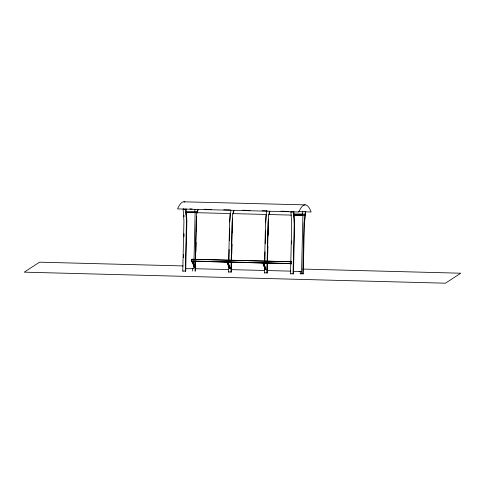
<?xml version="1.0" encoding="UTF-8"?>
<svg xmlns="http://www.w3.org/2000/svg" width="485" height="485" viewBox="0 0 485 485"><rect width="100%" height="100%" fill="white"/><g stroke="black" fill="none" stroke-linecap="round" stroke-linejoin="round"><path stroke-width="0.73" d="M185.7 271.103L185.282 271.103L186.458 221.366L185.67 209.314L186.076 208.792L186.877 221.099L185.7 271.103L182.76 271.042L183.936 221.305L183.154 209.253L183.56 208.732M183.494 257.608L183.566 254.619M183.991 236.71L184.058 233.721M186.046 214.91L186.101 212.66L195.14 212.66L194.024 259.73M191.805 259.281L191.539 259.281A2.176 0.564 -88.6 0 0 191.266 260.809L191.254 261.173L291.358 263.707M191.751 261.761L192.127 261.761L194.364 267.514L195.14 267.532L192.897 261.779L191.751 261.761L191.769 261.179M192.496 271.042L192.551 268.805M193.885 265.707L193.818 268.69L185.531 268.69M193.921 264.21L193.976 261.973M194.364 267.514L194.382 266.841M195.285 259.911L196.201 221.099L196.704 216.613M195.461 261.257L195.285 268.726L228.684 269.569M195.497 259.76L196.607 212.697L230.011 213.539L229.811 221.942M195.631 262.815L195.437 271.103L195.018 271.103L195.285 261.197L192.539 261.197L192.527 261.779L192.897 261.779M195.898 251.509L196.11 242.47M196.376 231.163L196.613 221.366M226.75 262.646L227.125 262.646L229.369 268.399L230.139 268.417L227.895 262.664L226.75 262.646L226.768 262.064M229.599 262.082L227.538 262.082L227.526 262.664L227.895 262.664M231.521 265.234L231.357 272.012L228.423 271.952L228.581 265.234M228.702 260.008L229.599 221.942L230.902 210.351M228.896 260.609L229.162 249.405M229.375 240.445L229.654 228.496M229.369 268.399L229.381 267.726L230.157 267.744L230.139 268.417M228.102 262.646L230.272 262.664L230.29 262.082M231.169 262.312L230.939 272.012L231.357 272.012M231.206 260.821L232.121 222.009L232.545 218.232M231.381 262.167L231.206 269.63L264.61 270.478M231.418 260.669L232.527 213.606L265.932 214.449L265.731 222.851M231.788 253.928L232.018 244.131M232.285 232.824L232.497 223.785M262.524 263.549L262.894 263.549L265.137 269.302L265.913 269.327L263.67 263.567L262.524 263.549L262.537 262.967M267.423 266.895L267.277 272.922L264.343 272.861L264.574 263.155M264.628 260.918L265.525 222.851L266.908 210.551M264.822 261.518L265.046 251.806M265.24 243.591L265.544 230.896M265.137 269.302L263.422 264.186M263.876 263.549L265.277 263.549L265.289 262.967M265.913 269.327L263.949 263.567L266.047 263.567L266.059 262.985L263.313 262.985L263.294 263.567L263.67 263.567M267.108 262.476L266.865 272.922L267.277 272.922M267.144 260.985L268.041 222.918L268.466 219.141M267.69 255.589L267.902 246.55M268.169 235.243L268.381 226.198M293.467 273.831L293.049 273.831L294.219 224.094L293.437 212.042L293.843 211.521L294.644 223.827L293.467 273.831L290.527 273.77L291.703 224.028L290.921 211.981L291.327 211.46M291.176 264.064L291.242 261.082M291.649 243.913L291.721 240.93M293.831 216.886L293.861 215.388L302.907 215.388L301.524 273.801M302.507 214.303L302.828 211.46L305.344 211.521L305.732 212.042L304.374 224.094L303.204 273.831L300.263 273.77L300.318 271.527M194.734 211.624L194.982 209.453M197.104 213.06L197.498 209.508M197.565 212.86L197.965 209.314M233.024 213.97L233.424 210.411M233.485 213.77L233.885 210.223M268.945 214.879L269.345 211.321M269.411 214.679L269.805 211.133M305.344 211.521L303.968 223.827L302.785 273.831L303.204 273.831M185.9 211.466L197.268 211.466M185.876 212.491L197.243 212.491M293.958 214.146L303.046 214.146M293.589 214.194L304.956 214.194M293.564 215.219L304.932 215.219M191.921 259.281L192.399 259.281M192.515 259.281L193 259.281M193.109 259.281L291.552 261.761M193.709 259.281L194.188 259.281M193.103 261.761L195.273 261.779L194.503 261.761M182.76 271.042L183.178 271.042M293.292 271.418L301.579 271.418M228.423 271.952L228.841 271.952M264.343 272.861L264.762 272.861M290.527 273.77L290.945 273.77M300.263 273.77L300.682 273.77M183.894 201.808L305.156 204.876M189.871 208.908L192.133 208.968M204.179 209.271L211.715 209.459M223.767 209.769L230.545 209.938M242.597 210.241L250.127 210.435M262.179 210.739L266.695 210.854M281.009 211.211L288.539 211.405M298.33 211.654L302.852 211.769M305.107 211.824L311.134 211.975A43.165 11.167 -88.6 0 0 298.845 211.993L177.583 208.908A43.165 11.167 -88.6 0 1 184.973 202.021M183.154 209.253L185.67 209.314M290.921 211.981L293.437 212.042M291.461 215.097L268.447 214.515L267.126 270.539L290.879 271.145M191.539 259.281L291.594 261.779M191.26 260.96L291.364 263.494M193.109 261.191L211.017 261.627M211.927 261.67L227.574 262.046M228.483 262.088L262.949 262.943M263.858 262.979L291.067 263.664M229.502 262.646L230.272 262.664M265.277 263.549L266.047 263.567M299.045 271.351L300.53 271.388M183.166 265.938L39.546 262.179L24.25 272.158L445.454 283.191L460.75 273.213L302.785 269.072M228.174 262.664L230.157 267.744M227.404 262.646L229.138 267.089M193.175 261.779L195.152 266.859M192.654 262.391L194.133 266.204M183.985 215.243L184.076 216.692"/></g></svg>
